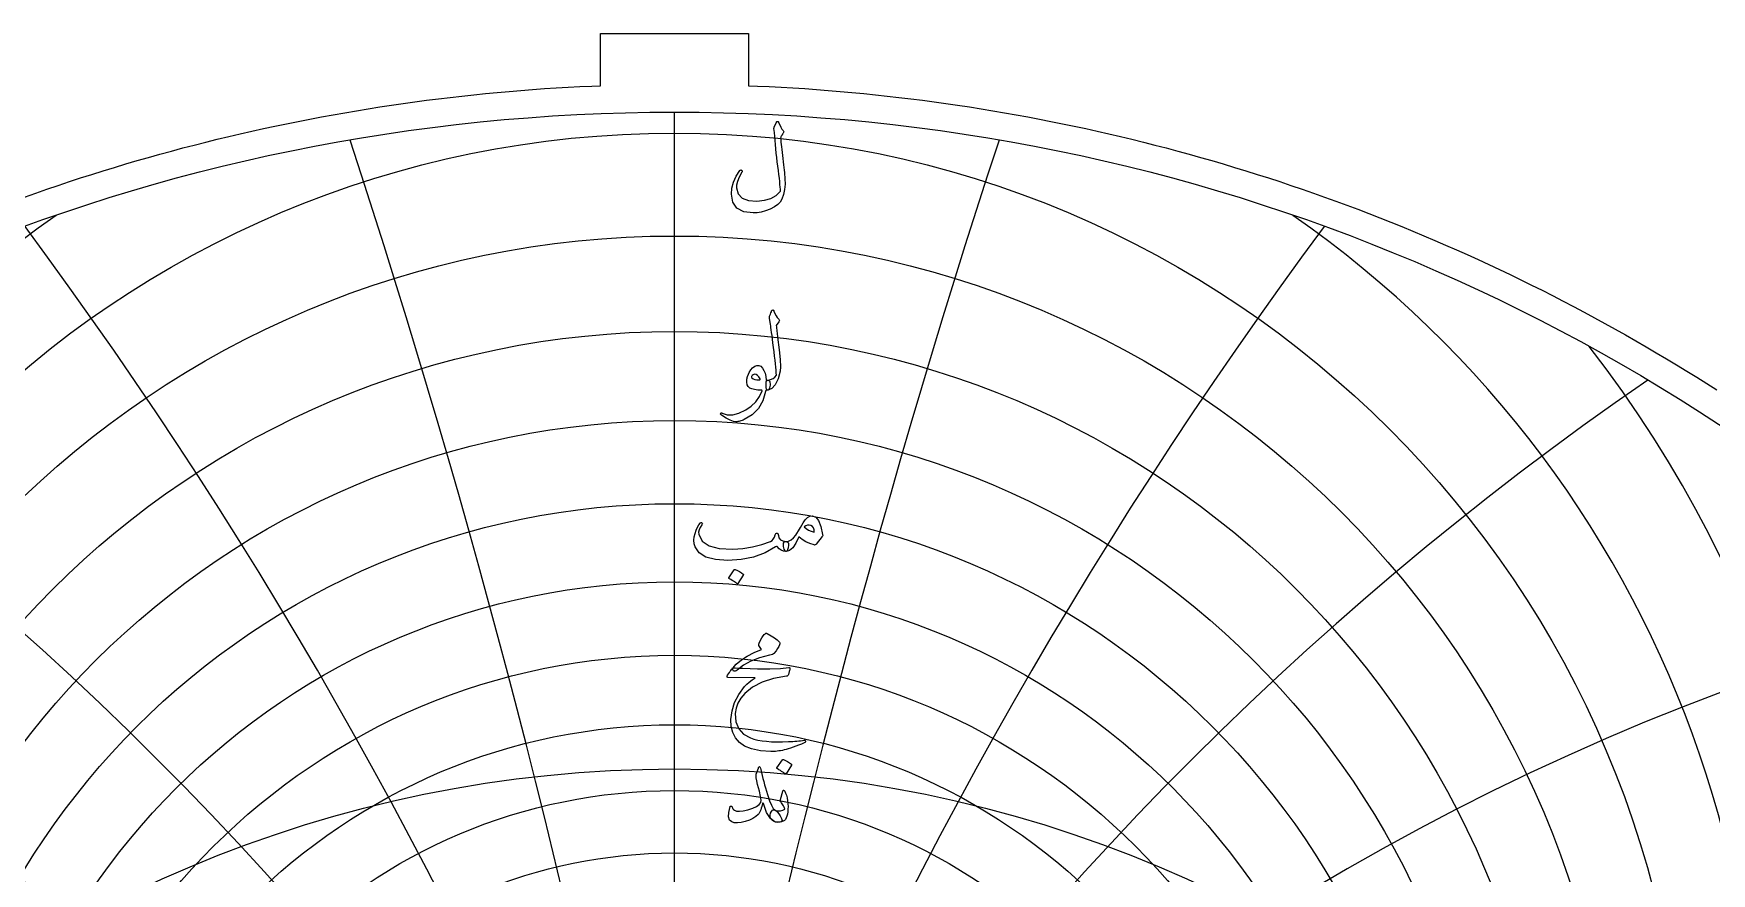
# Model space of a CAD drawing. Header units: millimetres. Extents: x -75 to 75, y -75 to 77.
# Drawn here: x -25 to 40.5, y 44.5 to 77.3 of the extents above; entities that cross this region are included whole.
import ezdxf

# ---------------------------------------------------------------- set-up
doc = ezdxf.new("R2010")
doc.units = ezdxf.units.MM
for name, color, linetype in [('CUT_OUTER', 1, 'Continuous'), ('ENGRAVE', 7, 'Continuous'), ('ENGRAVE_FINE', 8, 'Continuous'), ('TEXT', 5, 'Continuous')]:
    doc.layers.add(name, color=color, linetype=linetype)

msp = doc.modelspace()

# ---------------------------------------------------------------- linework, layer by layer
at = {"layer": 'CUT_OUTER'}
msp.add_lwpolyline([(-25.3804, 70.9336), (-24.9447, 71.088), (-24.5081, 71.2397), (-24.0705, 71.3887), (-23.632, 71.5351), (-23.1926, 71.6787), (-22.7524, 71.8197), (-22.3113, 71.9579), (-21.8693, 72.0935), (-21.4266, 72.2263), (-20.983, 72.3564), (-20.5386, 72.4838), (-20.0935, 72.6085), (-19.6476, 72.7304), (-19.2009, 72.8496), (-18.7536, 72.966), (-18.3055, 73.0797), (-17.8568, 73.1907), (-17.4073, 73.2989), (-16.9573, 73.4043), (-16.5065, 73.507), (-16.0552, 73.6069), (-15.6033, 73.704), (-15.1507, 73.7983), (-14.6976, 73.8899), (-14.244, 73.9787), (-13.7898, 74.0647), (-13.3351, 74.1479), (-12.8798, 74.2284), (-12.4241, 74.306), (-11.968, 74.3808), (-11.5114, 74.4529), (-11.0543, 74.5221), (-10.5968, 74.5885), (-10.139, 74.6521), (-9.6807, 74.7129), (-9.2221, 74.7709), (-8.7632, 74.8261), (-8.3039, 74.8785), (-7.8443, 74.928), (-7.3844, 74.9747), (-6.9242, 75.0186), (-6.4638, 75.0597), (-6.0031, 75.0979), (-5.5422, 75.1334), (-5.0811, 75.166), (-4.6198, 75.1957), (-4.1583, 75.2227), (-3.6966, 75.2468), (-3.2349, 75.268), (-2.8875, 75.2819), (-2.8875, 77.3175), (2.8875, 77.3175), (2.8875, 75.2819), (3.2349, 75.268), (3.6966, 75.2468), (4.1583, 75.2227), (4.6198, 75.1957), (5.0811, 75.166), (5.5422, 75.1334), (6.0031, 75.0979), (6.4638, 75.0597), (6.9242, 75.0186), (7.3844, 74.9747), (7.8443, 74.928), (8.3039, 74.8785), (8.7632, 74.8261), (9.2221, 74.7709), (9.6807, 74.7129), (10.139, 74.6521), (10.5968, 74.5885), (11.0543, 74.5221), (11.5114, 74.4529), (11.968, 74.3808), (12.4241, 74.306), (12.8798, 74.2284), (13.3351, 74.1479), (13.7898, 74.0647), (14.244, 73.9787), (14.6976, 73.8899), (15.1507, 73.7983), (15.6033, 73.704), (16.0552, 73.6069), (16.5065, 73.507), (16.9573, 73.4043), (17.4073, 73.2989), (17.8568, 73.1907), (18.3055, 73.0797), (18.7536, 72.966), (19.2009, 72.8496), (19.6476, 72.7304), (20.0935, 72.6085), (20.5386, 72.4838), (20.983, 72.3564), (21.4266, 72.2263), (21.8693, 72.0935), (22.3113, 71.9579), (22.7524, 71.8197), (23.1926, 71.6787), (23.632, 71.5351), (24.0705, 71.3887), (24.5081, 71.2397), (24.9447, 71.088), (25.3804, 70.9336), (25.8152, 70.7765), (26.249, 70.6168), (26.6818, 70.4544), (27.1136, 70.2893), (27.5444, 70.1217), (27.9741, 69.9513), (28.4028, 69.7784), (28.8304, 69.6028), (29.2569, 69.4246), (29.6824, 69.2437), (30.1067, 69.0603), (30.5299, 68.8743), (30.9519, 68.6857), (31.3728, 68.4944), (31.7924, 68.3007), (32.2109, 68.1043), (32.6282, 67.9054), (33.0443, 67.7039), (33.4591, 67.4999), (33.8726, 67.2933), (34.2849, 67.0842), (34.6958, 66.8725), (35.1055, 66.6584), (35.5139, 66.4417), (35.9209, 66.2226), (36.3265, 66.0009), (36.7308, 65.7768), (37.1337, 65.5502), (37.5352, 65.3211), (37.9353, 65.0896), (38.334, 64.8556), (38.7312, 64.6191), (39.127, 64.3803), (39.5213, 64.139), (39.9141, 63.8953), (40.3054, 63.6492), (40.6952, 63.4006)], dxfattribs=at)
at = {"layer": 'ENGRAVE'}
msp.add_lwpolyline([(0, -74.25), (0, 74.25)], dxfattribs=at)
for centre, radius in [((0, 0), 74.25), ((0, 32.5802), 36.8324), ((0, 27.5816), 25.4595), ((0, 0), 48.6033)]:
    msp.add_circle(centre, radius, dxfattribs=at)
msp.add_arc((0, 41.2955), 52.0705, 165.229653, 14.770347, dxfattribs=at)
at = {"layer": 'ENGRAVE_FINE'}
for centre, radius in [((0, 33.9469), 39.4846), ((0, 31.3554), 34.3281), ((0, 30.256), 31.9533), ((0, 29.2682), 29.6923), ((0, 28.38), 27.5316), ((0, 26.8644), 23.4657), ((0, 26.2211), 21.5412), ((0, 25.6455), 19.6778)]:
    msp.add_circle(centre, radius, dxfattribs=at)
for centre, radius, start, end in [((-359.8261, -40.783), 365.377, 3.647737, 18.170939), ((-359.8261, -40.783), 365.377, 3.647737, 18.170939), ((359.8261, -40.783), 365.377, 161.829061, 176.352263), ((359.8261, -40.783), 365.377, 161.829061, 176.352263), ((0, 35.4754), 42.3061, 124.801633, 55.198367), ((-174.3193, -40.783), 185.5068, 7.344159, 36.585691), ((-174.3193, -40.783), 185.5068, 7.344159, 36.585691), ((174.3193, -40.783), 185.5068, 143.414309, 172.655841), ((174.3193, -40.783), 185.5068, 143.414309, 172.655841), ((0, 37.1893), 45.3227, 141.990147, 38.009853), ((-109.8935, -40.783), 126.8941, 11.140372, 55.492982), ((-109.8935, -40.783), 126.8941, 11.140372, 55.492982), ((109.8935, -40.783), 126.8941, 124.507018, 168.859628), ((109.8935, -40.783), 126.8941, 124.507018, 168.859628), ((0, 39.1175), 48.5651, 154.69046, 25.30954), ((-75.6133, -40.783), 98.7061, 15.092561, 75.137638), ((-75.6133, -40.783), 98.7061, 15.092561, 75.137638), ((75.6133, -40.783), 98.7061, 104.862362, 164.907439), ((75.6133, -40.783), 98.7061, 104.862362, 164.907439), ((0, 43.7667), 55.8848, 174.434401, 5.565599)]:
    msp.add_arc(centre, radius, start, end, dxfattribs=at)
at = {"layer": 'TEXT'}
for points in [[(3.9762, 73.8594), (3.9839, 73.8729), (3.9937, 73.8825), (4.0058, 73.8882), (4.0201, 73.8901), (4.0343, 73.8877), (4.0464, 73.8803), (4.0563, 73.8679), (4.064, 73.8506), (4.1049, 73.7499), (4.1485, 73.6629), (4.1949, 73.5896), (4.244, 73.5301), (4.2586, 73.5087), (4.2627, 73.484), (4.2564, 73.456), (4.2396, 73.4247), (4.2289, 73.4096), (4.2188, 73.395), (4.2092, 73.381), (4.2001, 73.3676), (4.1916, 73.355), (4.1836, 73.3434), (4.1762, 73.333), (4.1694, 73.3237), (4.1579, 73.3067), (4.1496, 73.2864), (4.1447, 73.2628), (4.143, 73.2359), (4.1482, 73.16), (4.1551, 73.0772), (4.1636, 72.9876), (4.1738, 72.8912), (4.1853, 72.7878), (4.1979, 72.6776), (4.2116, 72.5606), (4.2265, 72.4367), (4.2431, 72.313), (4.2577, 72.1968), (4.2705, 72.088), (4.2814, 71.9866), (4.2905, 71.8923), (4.2984, 71.8049), (4.3048, 71.7244), (4.3099, 71.6507), (4.3157, 71.4325), (4.2978, 71.2258), (4.2564, 71.0307), (4.1913, 70.8471), (4.1279, 70.7392), (4.03, 70.6396), (3.8974, 70.5482), (3.7303, 70.4651), (3.5491, 70.3962), (3.379, 70.3476), (3.2198, 70.3193), (3.0716, 70.3114), (2.7005, 70.3624), (2.4349, 70.5024), (2.2746, 70.7313), (2.2197, 71.0491), (2.2389, 71.2859), (2.301, 71.5178), (2.4058, 71.7448), (2.5534, 71.9668), (2.5647, 71.9797), (2.5765, 71.9877), (2.5888, 71.9907), (2.6017, 71.9888), (2.6155, 71.9836), (2.6259, 71.9767), (2.633, 71.9682), (2.6369, 71.958), (2.6396, 71.943), (2.6391, 71.9284), (2.6352, 71.9144), (2.6281, 71.901), (2.5274, 71.7047), (2.4579, 71.5376), (2.4198, 71.3995), (2.4129, 71.2906), (2.4862, 71.0559), (2.6446, 70.8921), (2.888, 70.7991), (3.2165, 70.7768), (3.5126, 70.8089), (3.7643, 70.8833), (3.9715, 71), (4.1342, 71.1589), (4.1308, 71.2356), (4.1249, 71.3252), (4.1165, 71.4277), (4.1057, 71.5431), (4.0921, 71.6717), (4.0755, 71.8137), (4.0559, 71.9692), (4.0333, 72.1381), (4.0118, 72.3124), (3.9915, 72.4839), (3.9723, 72.6527), (3.9542, 72.8187), (3.9375, 72.982), (3.9224, 73.1426), (3.9089, 73.3004), (3.8971, 73.4554), (3.8796, 73.6047), (3.8804, 73.6217), (3.8829, 73.6377), (3.887, 73.6525), (3.8927, 73.6662)], [(3.7105, 66.2872), (3.7401, 66.3589), (3.7632, 66.4157), (3.7797, 66.4577), (3.7895, 66.4848), (3.7972, 66.5021), (3.8071, 66.5145), (3.8192, 66.5219), (3.8335, 66.5244), (3.8496, 66.5216), (3.8631, 66.5134), (3.8738, 66.4997), (3.8818, 66.4804), (3.9183, 66.3863), (3.9619, 66.3015), (4.0127, 66.226), (4.0706, 66.1599), (4.0868, 66.1388), (4.0914, 66.1149), (4.0846, 66.0883), (4.0662, 66.0589), (3.9696, 65.9228), (3.9762, 65.8618), (3.9828, 65.802), (3.9893, 65.7433), (3.9959, 65.6857), (4.0025, 65.6291), (4.0091, 65.5737), (4.0157, 65.5193), (4.0223, 65.4661), (4.0829, 64.9732), (4.12, 64.5879), (4.1334, 64.3101), (4.1233, 64.14), (4.0404, 63.8312), (3.9323, 63.6032), (3.7989, 63.4558), (3.6402, 63.3891), (3.6359, 63.3891), (3.6315, 63.3891), (3.6271, 63.3891), (3.6227, 63.3891), (3.5966, 63.4138), (3.5799, 63.4703), (3.5725, 63.5587), (3.5744, 63.6789), (3.5785, 63.7234), (3.5908, 63.7557), (3.6114, 63.7761), (3.6402, 63.7843), (3.7517, 63.8065), (3.8444, 63.8469), (3.9185, 63.9053), (3.974, 63.9819), (3.9703, 64.0738), (3.9635, 64.1784), (3.9538, 64.2956), (3.941, 64.4254), (3.9255, 64.5673), (3.9076, 64.7207), (3.8871, 64.8856), (3.8642, 65.0621), (3.8431, 65.2356), (3.8236, 65.3914), (3.8057, 65.5298), (3.7895, 65.6505), (3.7755, 65.7537), (3.7643, 65.8393), (3.7558, 65.9074), (3.75, 65.9579), (3.7061, 66.2082), (3.7047, 66.2329), (3.705, 66.2543), (3.7069, 66.2724), (3.7105, 66.2872)], [(3.5524, 63.3408), (3.4495, 62.9793), (3.2769, 62.6766), (3.0345, 62.4326), (2.7225, 62.2474), (2.6789, 62.2286), (2.6358, 62.2117), (2.5932, 62.1968), (2.5512, 62.1837), (2.5101, 62.1729), (2.47, 62.1645), (2.431, 62.1586), (2.3932, 62.1552), (2.2988, 62.1686), (2.1736, 62.2178), (2.0177, 62.3026), (1.8311, 62.423), (1.8111, 62.4403), (1.7993, 62.4571), (1.7957, 62.4733), (1.8004, 62.4889), (1.8108, 62.501), (1.8245, 62.5065), (1.8415, 62.5054), (1.8618, 62.4977), (2.0559, 62.4348), (2.2735, 62.4351), (2.5147, 62.4985), (2.7796, 62.625), (2.9958, 62.7719), (3.1748, 62.9445), (3.3164, 63.1429), (3.4207, 63.3671), (3.4199, 63.3751), (3.4174, 63.3814), (3.4133, 63.3861), (3.4075, 63.3891), (3.2563, 63.3979), (3.1276, 63.4154), (3.0214, 63.4418), (2.9377, 63.4769), (2.8729, 63.5313), (2.8323, 63.6065), (2.8158, 63.7025), (2.8235, 63.8194), (2.826, 63.8349), (2.829, 63.8507), (2.8326, 63.8668), (2.8367, 63.8831), (2.8413, 63.9), (2.8465, 63.9177), (2.8523, 63.9362), (2.8586, 63.9555), (2.9102, 64.081), (2.9728, 64.185), (3.0463, 64.2676), (3.1309, 64.3288), (3.2173, 64.3623), (3.2966, 64.3617), (3.3688, 64.3271), (3.4339, 64.2585), (3.4907, 64.163), (3.5338, 64.0522), (3.5631, 63.9259), (3.5788, 63.7843), (3.5874, 63.7844), (3.5958, 63.7848), (3.6039, 63.7855), (3.6117, 63.7865), (3.6195, 63.7874), (3.6276, 63.7881), (3.636, 63.7885), (3.6446, 63.7887), (3.6743, 63.7824), (3.6973, 63.7634), (3.7138, 63.7319), (3.7237, 63.6877), (3.7278, 63.6391), (3.727, 63.59), (3.7212, 63.5403), (3.7105, 63.4901), (3.6965, 63.4459), (3.6809, 63.4143), (3.6636, 63.3954), (3.6446, 63.3891), (3.5612, 63.3891), (3.5607, 63.3811), (3.559, 63.3704), (3.5563, 63.357), (3.5524, 63.3408)], [(3.3416, 63.8326), (3.2955, 63.913), (3.245, 63.9698), (3.1902, 64.003), (3.1309, 64.0126), (3.0955, 64.0033), (3.0639, 63.9885), (3.0362, 63.9682), (3.0123, 63.9424), (3.0046, 63.9287), (3.0035, 63.9138), (3.009, 63.8979), (3.0211, 63.8809), (3.0664, 63.8411), (3.132, 63.8139), (3.2179, 63.7994), (3.3241, 63.7975), (3.3351, 63.7997), (3.3416, 63.8062), (3.3438, 63.8172), (3.3416, 63.8326)], [(5.3747, 58.4878), (5.5122, 58.4389), (5.6261, 58.3012), (5.7164, 58.0745), (5.7831, 57.7589), (5.7856, 57.7361), (5.7842, 57.716), (5.779, 57.6988), (5.7699, 57.6842), (5.5284, 57.3812), (5.5117, 57.3628), (5.4922, 57.3516), (5.47, 57.3475), (5.445, 57.3505), (5.2809, 57.4065), (5.1266, 57.4778), (4.9823, 57.5646), (4.8478, 57.6666), (4.7394, 57.415), (4.6206, 57.2352), (4.4913, 57.1274), (4.3516, 57.0914), (4.336, 57.0972), (4.3198, 57.1145), (4.303, 57.1433), (4.2857, 57.1836), (4.2591, 57.2835), (4.2495, 57.3637), (4.2569, 57.424), (4.2814, 57.4647), (4.2956, 57.4743), (4.3121, 57.4811), (4.3308, 57.4852), (4.3516, 57.4866), (4.4515, 57.5036), (4.5492, 57.5503), (4.6447, 57.6266), (4.738, 57.7325), (4.7789, 57.794), (4.8401, 57.895), (4.9216, 58.0355), (5.0235, 58.2155), (5.103, 58.3346), (5.1881, 58.4197), (5.2787, 58.4708), (5.3747, 58.4878)], [(1.0012, 58.2068), (1.0168, 58.2238), (1.033, 58.2309), (1.0498, 58.2282), (1.067, 58.2155), (1.0802, 58.1991), (1.0846, 58.1804), (1.0802, 58.1596), (1.067, 58.1365), (1.0001, 58.0328), (0.9573, 57.9367), (0.9386, 57.8483), (0.9441, 57.7676), (1.0816, 57.5025), (1.3492, 57.3176), (1.7468, 57.2127), (2.2746, 57.188), (2.6662, 57.2168), (3.042, 57.2769), (3.4018, 57.3683), (3.7456, 57.491), (3.8063, 57.527), (3.8565, 57.5821), (3.8963, 57.6565), (3.9257, 57.7501), (3.9355, 57.7767), (3.952, 57.7951), (3.9751, 57.8052), (4.0047, 57.8072), (4.0258, 57.7981), (4.0409, 57.7797), (4.05, 57.752), (4.053, 57.7149), (4.0736, 57.6233), (4.131, 57.5547), (4.2251, 57.5091), (4.356, 57.4866), (4.4032, 57.4762), (4.435, 57.4493), (4.4515, 57.4059), (4.4526, 57.3461), (4.4367, 57.2347), (4.4153, 57.1551), (4.3884, 57.1073), (4.356, 57.0914), (4.2597, 57.104), (4.1683, 57.1419), (4.0818, 57.205), (4.0003, 57.2934), (3.9935, 57.297), (3.9817, 57.2945), (3.9649, 57.286), (3.9432, 57.2714), (3.5338, 57.0409), (3.087, 56.8762), (2.6028, 56.7774), (2.0814, 56.7445), (1.5995, 56.7774), (1.2251, 56.8762), (0.9584, 57.0409), (0.7992, 57.2714), (0.763, 57.4002), (0.7509, 57.5316), (0.763, 57.6658), (0.7992, 57.8028), (0.848, 57.9301), (0.898, 58.0399), (0.949, 58.1321), (1.0012, 58.2068)], [(5.0586, 58.0575), (5.1409, 57.9888), (5.2342, 57.9323), (5.3385, 57.8878), (5.4538, 57.8555), (5.4475, 57.9419), (5.4241, 58.0124), (5.3838, 58.0671), (5.3264, 58.1058), (5.2603, 58.1258), (5.1936, 58.1244), (5.1264, 58.1016), (5.0586, 58.0575)], [(2.3317, 56.3844), (2.3372, 56.3899), (2.3449, 56.3932), (2.3547, 56.3943), (2.3668, 56.3932), (2.4522, 56.3586), (2.5326, 56.3164), (2.6081, 56.2664), (2.6786, 56.2088), (2.6854, 56.2), (2.6885, 56.1912), (2.6876, 56.1824), (2.683, 56.1737), (2.4766, 55.8399), (2.4689, 55.832), (2.459, 55.8301), (2.447, 55.8342), (2.4327, 55.8443), (2.4203, 55.8531), (2.4008, 55.8663), (2.3742, 55.8838), (2.3405, 55.9058), (2.299, 55.9322), (2.2494, 55.9629), (2.1914, 55.998), (2.1253, 56.0375), (2.1165, 56.0441), (2.1121, 56.0507), (2.1121, 56.0573), (2.1165, 56.0639)], [(3.7061, 53.0424), (3.3224, 52.9422), (2.9838, 52.813), (2.6901, 52.6546), (2.4415, 52.4672), (2.4033, 52.4384), (2.3679, 52.4222), (2.3353, 52.4186), (2.3053, 52.4276), (2.2705, 52.4691), (2.2757, 52.5275), (2.321, 52.603), (2.4063, 52.6955), (2.6081, 52.8629), (2.84, 53.0139), (3.1021, 53.1483), (3.3943, 53.2664), (3.3109, 53.3893), (3.2953, 53.42), (3.2879, 53.4508), (3.2887, 53.4815), (3.2977, 53.5123), (3.3567, 53.6294), (3.4108, 53.7263), (3.4599, 53.8029), (3.5041, 53.8592), (3.5324, 53.8858), (3.5601, 53.8998), (3.5873, 53.9011), (3.6139, 53.8899), (3.7684, 53.8026), (3.8982, 53.7208), (4.0033, 53.6445), (4.0838, 53.5737), (4.0994, 53.551), (4.1068, 53.5221), (4.106, 53.4873), (4.0969, 53.4464), (4.0687, 53.3824), (4.0234, 53.3048), (3.9611, 53.2134), (3.8818, 53.1083), (3.8609, 53.0926), (3.8247, 53.0764), (3.7731, 53.0597), (3.7061, 53.0424)], [(2.6698, 52.533), (3.2332, 52.5133), (3.7204, 52.5111), (4.1312, 52.5264), (4.4658, 52.5594), (4.4761, 52.5606), (4.485, 52.5599), (4.4925, 52.5573), (4.4987, 52.5528), (4.5032, 52.5466), (4.5058, 52.5391), (4.5065, 52.5302), (4.5053, 52.5199), (4.4967, 52.4798), (4.4883, 52.443), (4.4802, 52.4095), (4.4724, 52.3793), (4.4648, 52.3525), (4.4575, 52.3288), (4.4505, 52.3085), (4.4438, 52.2915), (4.4296, 52.2644), (4.4131, 52.2443), (4.3944, 52.2314), (4.3736, 52.2257), (3.8664, 52.1337), (3.4251, 51.9896), (3.0496, 51.7934), (2.7401, 51.545), (2.5836, 51.3664), (2.47, 51.1773), (2.3992, 50.9778), (2.3712, 50.7678), (2.3981, 50.4382), (2.5051, 50.1695), (2.6923, 49.9618), (2.9596, 49.8149), (3.0982, 49.7705), (3.2505, 49.7337), (3.4166, 49.7046), (3.5963, 49.6832), (3.7895, 49.6692), (3.9959, 49.6623), (4.2155, 49.6626), (4.4482, 49.67), (4.531, 49.6747), (4.6123, 49.6799), (4.6923, 49.6857), (4.771, 49.692), (4.8477, 49.6988), (4.9219, 49.7062), (4.9937, 49.7142), (5.063, 49.7227), (5.0841, 49.7238), (5.0992, 49.7183), (5.1083, 49.7062), (5.1113, 49.6876), (5.1096, 49.6659), (5.1047, 49.6492), (5.0965, 49.6374), (5.0849, 49.6305), (4.9609, 49.5781), (4.8434, 49.5306), (4.7325, 49.4881), (4.6282, 49.4505), (4.5308, 49.4175), (4.4405, 49.389), (4.3574, 49.3648), (4.2814, 49.3451), (4.2099, 49.3305), (4.1403, 49.3176), (4.0726, 49.3064), (4.0069, 49.2968), (3.9428, 49.2894), (3.8801, 49.2847), (3.8188, 49.2828), (3.7588, 49.2836), (3.3493, 49.3154), (3.0079, 49.3846), (2.7346, 49.4911), (2.5293, 49.6349), (2.3786, 49.8147), (2.2735, 50.0246), (2.214, 50.2647), (2.2, 50.5351), (2.243, 50.8704), (2.346, 51.1959), (2.5087, 51.5115), (2.7313, 51.8173), (2.8183, 51.9098), (2.9168, 51.9984), (3.0269, 52.0832), (3.1484, 52.1642), (2.0858, 52.173), (2.0603, 52.1839), (2.0496, 52.2037), (2.0537, 52.2322), (2.0726, 52.2696), (2.1083, 52.3239), (2.1407, 52.3728), (2.1698, 52.4161), (2.1956, 52.454), (2.2181, 52.4861), (2.2373, 52.5122), (2.2532, 52.5322), (2.2658, 52.5462), (2.2944, 52.5487), (2.3712, 52.5473), (2.4964, 52.5421), (2.6698, 52.533)], [(3.3658, 48.5844), (3.391, 48.4693), (3.4185, 48.3522), (3.4481, 48.2333), (3.48, 48.1124), (3.514, 47.989), (3.5502, 47.8626), (3.5887, 47.7332), (3.6293, 47.6008), (3.7113, 47.3626), (3.7863, 47.1837), (3.854, 47.064), (3.9147, 47.0036), (3.9677, 46.9677), (4.0212, 46.9169), (4.0752, 46.8513), (4.1299, 46.7709), (4.1815, 46.6713), (4.1957, 46.5963), (4.1727, 46.5461), (4.1123, 46.5206), (3.9172, 46.5404), (3.7445, 46.6699), (3.5944, 46.9092), (3.4668, 47.2583), (3.4641, 47.2641), (3.4602, 47.2682), (3.4553, 47.2707), (3.4492, 47.2715), (3.4448, 47.2707), (3.4404, 47.2682), (3.4361, 47.2641), (3.4317, 47.2583), (3.4193, 47.2018), (3.4042, 47.1419), (3.3864, 47.0788), (3.3658, 47.0124), (3.3433, 46.9495), (3.3197, 46.8971), (3.295, 46.8551), (3.2692, 46.8236), (3.1764, 46.7426), (3.0606, 46.671), (2.9217, 46.6087), (2.7598, 46.5557), (2.5952, 46.5165), (2.4524, 46.4997), (2.3317, 46.5055), (2.2329, 46.5338), (2.1484, 46.6046), (2.1099, 46.7292), (2.1176, 46.9076), (2.1714, 47.1397), (2.1766, 47.1474), (2.1835, 47.1529), (2.192, 47.1562), (2.2022, 47.1573), (2.2142, 47.1559), (2.2241, 47.1518), (2.2318, 47.145), (2.2373, 47.1353), (2.2581, 47.0868), (2.2812, 47.0464), (2.3064, 47.0143), (2.3339, 46.9904), (2.4195, 46.9586), (2.5359, 46.9509), (2.683, 46.9674), (2.8608, 47.008), (3.0505, 47.0689), (3.1978, 47.1375), (3.303, 47.2138), (3.3658, 47.2978), (3.3762, 47.3829), (3.3592, 47.5284), (3.3148, 47.7342), (3.2428, 48.0004), (3.2083, 48.1406), (3.188, 48.254), (3.1819, 48.3404), (3.1902, 48.4), (3.2736, 48.6371), (3.2826, 48.6621), (3.2922, 48.6799), (3.3024, 48.6906), (3.3131, 48.6942), (3.3263, 48.6873), (3.3395, 48.6668), (3.3526, 48.6324), (3.3658, 48.5844)], [(4.2133, 48.9621), (4.2188, 48.9675), (4.2265, 48.9708), (4.2363, 48.9719), (4.2484, 48.9708), (4.3338, 48.9363), (4.4142, 48.894), (4.4897, 48.844), (4.5602, 48.7864), (4.567, 48.7776), (4.5701, 48.7688), (4.5692, 48.7601), (4.5646, 48.7513), (4.3582, 48.4176), (4.3505, 48.4096), (4.3406, 48.4077), (4.3286, 48.4118), (4.3143, 48.4219), (4.3019, 48.4307), (4.2824, 48.4439), (4.2558, 48.4615), (4.2221, 48.4834), (4.1806, 48.5098), (4.131, 48.5405), (4.073, 48.5756), (4.0069, 48.6152), (3.9981, 48.6217), (3.9937, 48.6283), (3.9937, 48.6349), (3.9981, 48.6415)], [(4.2528, 47.1661), (4.227, 47.2092), (4.2023, 47.2462), (4.1787, 47.2772), (4.1562, 47.3022), (4.14, 47.3236), (4.131, 47.3483), (4.129, 47.3763), (4.1342, 47.4076), (4.2265, 47.7413), (4.2394, 47.7704), (4.2561, 47.7786), (4.2767, 47.766), (4.3011, 47.7325), (4.3379, 47.6615), (4.3692, 47.5756), (4.395, 47.4748), (4.4153, 47.3593), (4.4271, 47.2484), (4.4317, 47.1397), (4.4293, 47.0333), (4.4197, 46.929), (4.404, 46.8381), (4.3834, 46.7588), (4.3579, 46.691), (4.3275, 46.6348), (4.2899, 46.593), (4.2385, 46.5601), (4.1735, 46.536), (4.0947, 46.5206), (4.014, 46.5176), (3.9388, 46.5305), (3.8691, 46.5593), (3.8049, 46.604), (3.7552, 46.6608), (3.7292, 46.7259), (3.7267, 46.7992), (3.7478, 46.8807), (3.7816, 46.9474), (3.8214, 46.9893), (3.8672, 47.0066), (3.9191, 46.9992), (4.0387, 46.9704), (4.143, 46.9674), (4.232, 46.9902), (4.3055, 47.0387), (4.3071, 47.0516), (4.2989, 47.0772), (4.2808, 47.1153), (4.2528, 47.1661)]]:
    msp.add_lwpolyline(points, close=True, dxfattribs=at)

doc.saveas('drawing.dxf')
